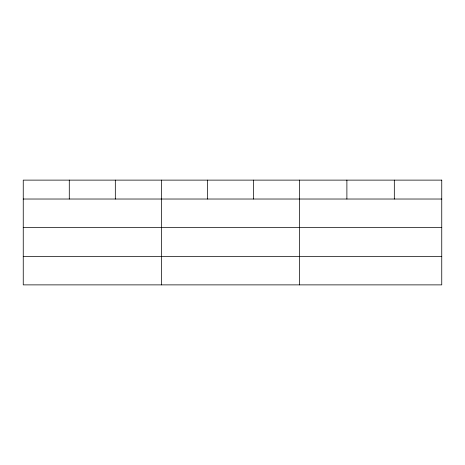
<?xml version="1.0" encoding="UTF-8"?>
<svg xmlns="http://www.w3.org/2000/svg" width="465" height="465" viewBox="0 0 465 465"><rect width="100%" height="100%" fill="white"/><g stroke="black" fill="none" stroke-linecap="round" stroke-linejoin="round"><path stroke-width="0.7" d="M23.25 199.026L441.75 199.026M23.25 227.356L441.75 227.356M23.25 256.546L441.75 256.546M394.32 180.124L394.32 199.026M346.89 180.124L346.89 199.026M299.46 180.124L299.46 284.876M253.425 180.124L253.425 199.026M207.39 180.124L207.39 199.026M161.355 180.124L161.355 284.876M115.32 180.124L115.32 199.026M69.285 180.124L69.285 199.026M441.75 180.124L23.25 180.124L23.25 284.876L441.75 284.876L441.75 180.124"/></g></svg>
